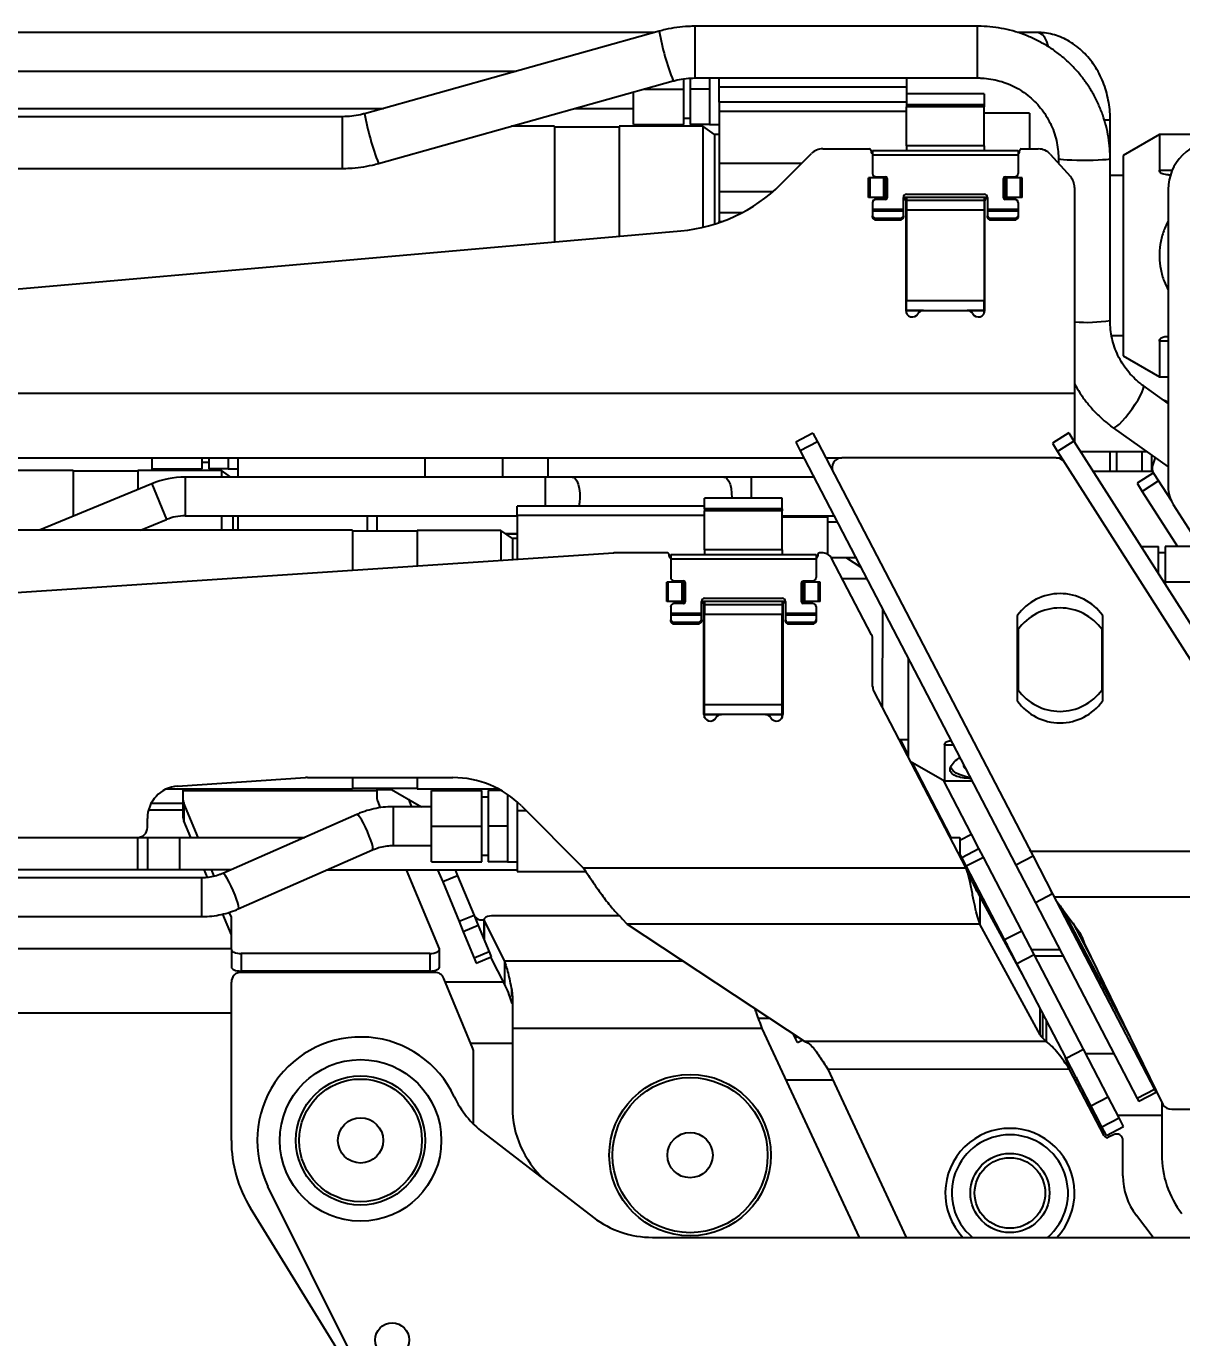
# Model space of a CAD drawing. Header units: millimetres. Extents: x 0 to 415, y 0 to 292.
# Drawn here: x 306.84 to 324.73, y 200.71 to 221 of the extents above; entities that cross this region are included whole.
import ezdxf

# ---------------------------------------------------------------- set-up
doc = ezdxf.new("R2010")
doc.units = ezdxf.units.MM
doc.styles.add('SLDTEXTSTYLE0', font='TXT', dxfattribs={"width": 0.75})
doc.dimstyles.new('SLDDIMSTYLE1', dxfattribs={"dimtxt": 3.5, "dimasz": 3.302, "dimexe": 0, "dimexo": 0.0625, "dimgap": 0.875, "dimtad": 1, "dimlfac": 20, "dimrnd": 1e-09, "dimzin": 12, "dimdsep": 46, "dimtxsty": 'SLDTEXTSTYLE0', "dimsah": 1, "dimcen": 0.09, "dimadec": 0, "dimazin": 3, "dimtfac": 1, "dimtmove": 0, "dimatfit": 0, "dimfxl": 1, "dimfrac": 2, "dimtolj": 1, "dimtzin": 12, "dimarcsym": 0})

# ---------------------------------------------------------------- blocks, each defined once
blk = doc.blocks.new('_D_6')
at = {"color": 7, "linetype": 'Continuous', "lineweight": 0}
for p, q in [((352.567, 194.609), (352.567, 200.959)), ((214.516, 194.609), (353.567, 194.609)), ((352.567, 189.983), (352.567, 194.609)), ((335.966, 189.983), (353.567, 189.983)), ((352.567, 189.983), (352.567, 174.569))]:
    blk.add_line(p, q, dxfattribs=at)
at = {"color": 7, "linetype": 'Continuous', "lineweight": 18}
for points in [[(352.567, 194.609), (353.075, 197.911), (352.059, 197.911)], [(352.567, 189.983), (352.059, 186.681), (353.075, 186.681)]]:
    blk.add_solid(points, dxfattribs=at)
at = {"color": 7, "linetype": 'Continuous', "lineweight": 18, "insert": (348.055, 174.569), "char_height": 3.5, "attachment_point": 1, "rotation": 90, "style": 'SLDTEXTSTYLE0'}
blk.add_mtext('92.52', dxfattribs=at)

msp = doc.modelspace()

# ---------------------------------------------------------------- linework, layer by layer
at = {"color": 7, "linetype": 'Continuous', "lineweight": 25}
for p, q in [((317.19596, 220.20011), (317.196, 221.00011)), ((321.56714, 220.99989), (317.196, 221.00011)), ((321.5671, 220.19989), (321.56714, 220.99989)), ((316.56812, 220.9038), (300.46714, 220.90463)), ((316.63907, 220.92367), (312.07944, 219.64722)), ((322.48449, 220.9035), (322.18473, 220.90352)), ((300.46711, 220.30463), (314.42523, 220.30391)), ((317.01709, 220.02878), (317.0171, 220.18586)), ((317.1171, 220.19573), (317.11709, 220.02878)), ((317.19596, 220.20011), (321.5671, 220.19989)), ((317.4171, 220.2001), (317.41709, 220.02876)), ((317.56709, 220.0649), (317.5671, 220.20009)), ((320.4671, 220.19994), (320.46709, 220.06475)), ((312.2951, 218.87684), (316.85473, 220.15328)), ((316.24206, 219.47882), (316.24209, 219.98178)), ((316.4101, 220.02881), (317.01709, 220.02878)), ((317.01706, 219.47878), (317.01709, 220.02878)), ((317.11709, 220.02878), (317.11706, 219.47878)), ((317.41709, 220.02876), (317.11709, 220.02878)), ((317.41709, 220.02876), (317.41708, 219.75376)), ((317.56708, 219.82733), (317.56709, 220.0649)), ((317.56709, 220.0649), (320.46709, 220.06475)), ((320.46709, 220.06475), (320.46709, 219.95218)), ((320.46708, 219.82718), (317.56708, 219.82733)), ((317.56708, 219.82733), (317.56708, 219.68171)), ((320.46709, 219.95218), (320.46708, 219.78551)), ((321.66708, 219.78545), (320.46708, 219.78551)), ((320.46708, 219.78551), (320.46708, 219.75218)), ((321.66709, 219.95212), (320.46709, 219.95218)), ((321.66709, 219.95212), (321.66708, 219.78545)), ((321.66708, 219.78545), (321.66708, 219.75212)), ((311.73821, 219.60039), (214.46345, 219.60539)), ((300.46708, 219.72963), (312.37163, 219.72902)), ((311.73817, 218.80039), (311.73821, 219.60039)), ((315.33866, 219.72887), (316.24208, 219.72882)), ((317.01707, 219.57878), (317.11707, 219.57878)), ((317.41708, 219.75376), (317.41706, 219.47876)), ((317.56708, 219.68171), (317.56703, 218.88008)), ((320.46708, 219.68156), (317.56708, 219.68171)), ((320.46705, 219.15218), (320.46708, 219.75218)), ((321.66708, 219.75212), (320.46708, 219.75218)), ((321.66705, 219.15212), (321.66708, 219.75212)), ((322.36707, 219.65646), (321.66707, 219.6565)), ((322.36707, 219.65646), (322.36705, 219.10208)), ((323.52885, 219.55445), (323.61808, 219.55453)), ((323.61886, 218.68952), (323.61808, 219.55453)), ((315.01706, 219.45246), (314.35141, 219.45249)), ((315.01706, 219.45246), (315.01697, 217.66422)), ((316.01706, 219.43991), (315.01706, 219.43996)), ((316.01706, 219.45241), (316.01698, 217.75166)), ((317.31354, 219.45234), (316.01706, 219.45241)), ((316.24206, 219.47882), (317.01706, 219.47878)), ((317.41706, 219.47876), (317.11706, 219.47878)), ((317.31354, 219.45234), (317.31346, 217.88891)), ((317.49206, 219.32733), (317.31354, 219.45234)), ((317.41706, 219.47876), (317.56706, 219.47875)), ((317.49206, 219.32733), (317.49199, 217.93684)), ((317.56706, 219.32733), (317.49206, 219.32733)), ((320.46705, 219.15218), (320.46704, 219.07718)), ((321.66705, 219.15212), (320.46705, 219.15218)), ((321.66705, 219.15212), (321.66704, 219.07712)), ((324.37997, 219.32698), (323.81704, 219.00201)), ((324.37997, 219.32698), (324.37995, 218.77551)), ((327.31706, 219.32683), (324.37997, 219.32698)), ((318.5226, 218.55786), (318.99382, 219.02903)), ((319.1706, 219.10224), (319.89205, 219.10221)), ((319.91704, 219.07721), (319.91704, 219.05221)), ((319.94204, 219.01291), (319.94203, 218.72053)), ((319.94204, 219.0772), (319.94204, 219.01291)), ((319.94204, 219.0772), (322.19204, 219.07709)), ((319.94204, 219.01291), (322.19204, 219.01279)), ((322.19204, 219.01279), (322.19203, 218.72041)), ((322.19204, 219.07709), (322.19204, 219.01279)), ((322.21704, 219.05209), (322.21704, 219.07709)), ((322.24205, 219.10209), (322.5057, 219.10207)), ((322.69152, 219.0193), (323.00285, 218.67335)), ((322.81704, 218.95279), (322.81703, 218.87984)), ((323.61691, 216.44704), (323.61704, 218.95275)), ((323.81704, 219.00201), (323.81696, 217.45201)), ((214.46341, 218.80539), (311.73817, 218.80039)), ((317.56703, 218.88008), (317.56701, 218.44281)), ((317.56703, 218.88008), (318.84479, 218.88001)), ((324.37995, 218.77551), (324.5798, 218.7755)), ((319.87951, 218.35221), (319.87952, 218.65221)), ((319.90452, 218.65221), (319.87952, 218.65221)), ((319.90451, 218.35221), (319.90452, 218.65221)), ((320.11702, 218.6522), (319.90452, 218.65221)), ((319.99202, 218.67055), (320.14202, 218.67054)), ((320.11701, 218.3522), (320.11702, 218.6522)), ((320.14202, 218.65219), (320.11702, 218.6522)), ((320.14201, 218.35219), (320.14202, 218.65219)), ((320.16612, 218.65219), (320.14202, 218.65219)), ((320.16702, 218.64555), (320.16701, 218.34567)), ((321.96701, 218.34558), (321.96702, 218.64546)), ((321.99202, 218.6521), (321.96792, 218.6521)), ((321.99201, 218.3521), (321.99202, 218.6521)), ((321.99202, 218.67045), (322.14202, 218.67044)), ((322.01702, 218.6521), (321.99202, 218.6521)), ((322.01701, 218.3521), (322.01702, 218.6521)), ((322.22952, 218.65209), (322.01702, 218.6521)), ((322.22951, 218.35209), (322.22952, 218.65209)), ((322.25452, 218.65209), (322.22952, 218.65209)), ((322.25451, 218.35209), (322.25452, 218.65209)), ((323.81702, 218.68951), (323.61702, 218.68952)), ((324.52121, 218.70197), (324.55623, 218.70197)), ((317.56701, 218.44281), (317.56699, 218.11733)), ((317.56701, 218.44281), (318.39946, 218.44276)), ((319.90451, 218.35221), (319.87951, 218.35221)), ((320.11701, 218.3522), (319.90451, 218.35221)), ((320.14201, 218.35219), (320.11701, 218.3522)), ((320.16701, 218.35219), (320.14201, 218.35219)), ((320.417, 218.17003), (320.41701, 218.35066)), ((321.71698, 218.35211), (320.41703, 218.35218)), ((320.46701, 218.35218), (320.467, 218.30218)), ((320.46701, 218.40064), (321.66701, 218.40057)), ((321.66701, 218.35212), (321.667, 218.30212)), ((321.71701, 218.35059), (321.717, 218.16996)), ((321.99201, 218.3521), (321.96701, 218.3521)), ((322.01701, 218.3521), (321.99201, 218.3521)), ((322.22951, 218.35209), (322.01701, 218.3521)), ((322.25451, 218.35209), (322.22951, 218.35209)), ((323.06701, 218.50611), (323.06685, 215.32237)), ((324.51701, 218.47514), (324.51678, 213.87088)), ((319.942, 218.14323), (319.94199, 218.06766)), ((319.942, 218.27072), (319.942, 218.27179)), ((319.942, 218.27072), (319.942, 218.17005)), ((319.942, 218.17005), (320.417, 218.17003)), ((319.942, 218.17005), (319.942, 218.14323)), ((319.942, 218.14323), (320.417, 218.14321)), ((319.99201, 218.32177), (319.99201, 218.32069)), ((320.14201, 218.32176), (319.99201, 218.32177)), ((320.14201, 218.32068), (319.99201, 218.32069)), ((320.14201, 218.32068), (320.14201, 218.32176)), ((320.41699, 218.06763), (320.417, 218.14321)), ((320.417, 218.14321), (320.417, 218.17003)), ((320.4545, 218.30218), (320.45442, 216.60218)), ((320.467, 218.15218), (320.46692, 216.75218)), ((321.667, 218.30212), (320.467, 218.30218)), ((320.467, 218.30218), (320.467, 218.15218)), ((321.667, 218.30212), (320.467, 218.30218)), ((321.667, 218.15212), (320.467, 218.15218)), ((321.667, 218.15212), (321.66692, 216.75212)), ((321.667, 218.30212), (321.667, 218.15212)), ((321.67942, 216.60212), (321.6795, 218.30212)), ((321.717, 218.14314), (321.71699, 218.06757)), ((321.717, 218.16996), (322.192, 218.16994)), ((321.717, 218.16996), (321.717, 218.14314)), ((321.717, 218.14314), (322.192, 218.14312)), ((321.99201, 218.32059), (321.99201, 218.32167)), ((322.14201, 218.32166), (321.99201, 218.32167)), ((322.14201, 218.32058), (321.99201, 218.32059)), ((322.14201, 218.32058), (322.14201, 218.32166)), ((322.192, 218.14312), (322.19199, 218.06754)), ((322.192, 218.27168), (322.192, 218.2706)), ((322.192, 218.2706), (322.192, 218.16994)), ((322.192, 218.16994), (322.192, 218.14312)), ((317.56699, 218.11733), (317.56699, 217.97733)), ((317.56699, 218.11733), (317.92664, 218.11731)), ((317.56699, 217.96128), (317.56699, 217.97733)), ((317.56699, 217.97733), (317.61227, 217.97732)), ((319.94199, 218.04191), (319.94199, 218.06766)), ((319.99199, 218.0313), (319.99199, 218.00555)), ((319.99199, 218.0313), (320.36699, 218.03128)), ((319.99199, 218.00555), (320.36699, 218.00554)), ((320.36699, 218.00554), (320.36699, 218.03128)), ((320.41699, 218.06763), (320.41699, 218.04189)), ((320.45449, 218.11718), (320.46699, 218.11718)), ((320.45449, 217.97718), (320.46699, 217.97718)), ((321.71699, 218.04182), (321.71699, 218.06757)), ((321.76699, 218.03121), (322.14199, 218.03119)), ((321.76699, 218.03121), (321.76699, 218.00546)), ((321.76699, 218.00546), (322.14199, 218.00544)), ((322.14199, 218.00544), (322.14199, 218.03119)), ((322.19199, 218.06754), (322.19199, 218.0418)), ((305.62335, 216.84287), (316.97269, 217.83522)), ((323.81696, 217.45201), (323.81688, 215.90201)), ((320.45443, 216.92718), (320.46693, 216.92718)), ((320.45443, 216.78718), (320.46693, 216.78718)), ((321.66692, 216.75212), (320.46692, 216.75218)), ((320.46692, 216.60218), (320.46692, 216.75218)), ((321.66692, 216.60212), (321.66692, 216.75212)), ((320.46691, 216.55377), (320.46692, 216.60218)), ((320.46692, 216.60218), (320.72762, 216.60216)), ((320.72762, 216.60216), (320.46692, 216.60218)), ((320.72762, 216.60216), (321.40621, 216.60213)), ((321.40621, 216.60213), (321.66692, 216.60212)), ((321.66692, 216.60212), (321.40621, 216.60213)), ((321.66691, 216.5537), (321.66692, 216.60212)), ((323.6402, 216.21452), (323.8169, 216.21451)), ((324.37981, 216.12845), (324.37978, 215.57698)), ((324.51689, 216.12844), (324.37981, 216.12845)), ((323.81688, 215.90201), (324.37978, 215.57698)), ((324.37978, 215.57698), (324.51686, 215.57697)), ((305.16685, 215.32329), (323.06685, 215.32237)), ((323.06685, 215.32237), (323.06681, 214.56678)), ((324.51684, 215.1637), (324.13024, 215.43952)), ((324.51684, 215.18227), (324.44311, 215.21631)), ((319.01769, 214.7051), (318.75158, 214.56659)), ((319.01769, 214.7051), (319.08695, 214.57204)), ((322.97587, 214.70955), (322.72285, 214.54837)), ((322.97587, 214.70955), (323.05646, 214.58303)), ((323.66561, 214.78828), (324.51679, 214.181)), ((318.75158, 214.56659), (318.82084, 214.43353)), ((319.08695, 214.57204), (318.82084, 214.43353)), ((319.08695, 214.57204), (322.42416, 208.16052)), ((322.72285, 214.54837), (322.80343, 214.42186)), ((323.05646, 214.58303), (322.80343, 214.42186)), ((323.05646, 214.58303), (327.19233, 208.09028)), ((305.05395, 214.3233), (318.87859, 214.32259)), ((308.79179, 214.15308), (308.7918, 214.3231)), ((309.56679, 214.15304), (309.5668, 214.32306)), ((309.6668, 214.32306), (309.66679, 214.15304)), ((309.9668, 214.32304), (309.96679, 214.15302)), ((310.1168, 214.32304), (310.11678, 214.02465)), ((313.01678, 214.0245), (313.0168, 214.32289)), ((314.21678, 214.02443), (314.2168, 214.32283)), ((314.9168, 214.32279), (314.91678, 214.0244)), ((318.82084, 214.43353), (322.15805, 208.02201)), ((319.2168, 214.32257), (319.46399, 214.32256)), ((322.78451, 214.32239), (319.46399, 214.32256)), ((322.78451, 214.32239), (322.8668, 214.32238)), ((322.80343, 214.42186), (326.9393, 207.92911)), ((323.161, 214.41892), (323.61253, 214.41889)), ((323.61253, 214.41889), (323.61251, 214.11889)), ((323.61253, 214.41889), (323.71768, 214.41889)), ((323.71768, 214.41889), (323.71767, 214.11889)), ((323.71768, 214.41889), (324.1063, 214.41887)), ((324.1063, 214.41887), (324.10628, 214.11887)), ((324.1063, 214.41887), (324.18339, 214.41886)), ((324.2563, 214.36685), (324.25628, 214.11886)), ((324.31434, 214.32544), (324.27584, 214.21967)), ((307.56679, 214.12672), (304.76567, 214.12686)), ((307.56679, 214.12672), (307.56675, 213.4166)), ((308.56679, 214.11417), (307.56679, 214.11422)), ((308.56679, 214.12667), (308.56677, 213.83163)), ((309.86327, 214.1266), (308.56679, 214.12667)), ((308.79179, 214.12666), (308.79179, 214.15308)), ((308.79179, 214.15308), (309.56679, 214.15304)), ((309.29179, 214.12663), (309.29179, 214.15306)), ((309.5668, 214.25304), (309.6668, 214.25304)), ((309.96679, 214.15302), (309.66679, 214.15304)), ((310.00886, 214.02465), (309.86327, 214.1266)), ((309.86327, 214.1266), (309.86327, 214.02466)), ((309.96679, 214.15302), (310.11679, 214.15302)), ((323.35211, 214.11891), (323.61251, 214.11889)), ((323.61251, 214.11889), (323.71767, 214.11889)), ((323.71767, 214.11889), (324.10628, 214.11887)), ((324.28758, 214.09201), (324.03455, 213.93083)), ((324.10628, 214.11887), (324.25628, 214.11886)), ((324.25628, 214.11886), (324.27519, 214.11886)), ((324.28758, 214.09201), (324.29028, 214.08777)), ((324.29028, 214.08777), (324.56523, 213.65613)), ((308.7835, 213.92157), (307.04784, 213.20124)), ((308.7835, 213.92157), (309.01349, 213.3674)), ((309.30105, 214.02469), (309.30102, 213.42469)), ((314.87267, 214.0244), (309.30105, 214.02469)), ((314.87267, 214.0244), (314.87265, 213.57584)), ((315.29261, 214.02438), (314.87267, 214.0244)), ((317.64096, 214.02426), (315.29261, 214.02438)), ((318.0609, 214.02424), (317.64096, 214.02426)), ((318.0609, 214.02424), (318.06088, 213.70067)), ((319.0339, 214.02419), (318.0609, 214.02424)), ((324.03455, 213.93083), (324.11514, 213.80432)), ((324.36817, 213.96549), (324.11514, 213.80432)), ((317.34176, 213.53404), (317.34177, 213.70071)), ((318.54177, 213.70065), (317.34177, 213.70071)), ((318.54176, 213.53398), (318.54177, 213.70065)), ((324.11514, 213.80432), (324.65913, 212.95034)), ((314.44175, 213.43024), (314.44176, 213.57586)), ((317.34176, 213.57571), (314.44176, 213.57586)), ((317.34173, 212.90071), (317.34176, 213.50071)), ((318.54176, 213.53398), (317.34176, 213.53404)), ((317.34176, 213.53404), (317.34176, 213.50071)), ((318.54176, 213.50065), (317.34176, 213.50071)), ((318.54173, 212.90065), (318.54176, 213.50065)), ((318.54176, 213.53398), (318.54176, 213.50065)), ((324.59507, 213.60223), (327.33291, 209.30418)), ((308.61293, 213.20116), (309.01349, 213.3674)), ((309.30102, 213.42469), (314.44175, 213.42442)), ((309.86324, 213.42466), (309.86322, 213.20109)), ((310.04175, 213.42465), (310.04174, 213.20109)), ((310.11675, 213.42465), (310.11674, 213.20108)), ((312.11675, 213.42454), (312.11674, 213.18848)), ((312.26675, 213.42453), (312.26674, 213.18847)), ((314.44175, 213.43024), (314.44172, 212.7507)), ((317.34175, 213.43009), (314.44175, 213.43024)), ((318.54175, 213.42421), (319.34621, 213.42417)), ((319.24175, 213.40499), (318.54175, 213.40503)), ((318.76675, 213.4242), (318.76675, 213.40502)), ((318.84175, 213.40501), (318.84175, 213.4242)), ((319.14175, 213.405), (319.14175, 213.42418)), ((319.24175, 213.40499), (319.24172, 212.83444)), ((319.24175, 213.42418), (319.24175, 213.40499)), ((319.39725, 213.32611), (319.24175, 213.32612)), ((311.89174, 213.20099), (210.60721, 213.20619)), ((311.89174, 213.20099), (311.89171, 212.58056)), ((312.89174, 213.18844), (311.89174, 213.18849)), ((312.89174, 213.20094), (312.89171, 212.64728)), ((314.18822, 213.20087), (312.89174, 213.20094)), ((314.18822, 213.20087), (314.1882, 212.73379)), ((314.36674, 213.07586), (314.18822, 213.20087)), ((314.26316, 213.1484), (314.44174, 213.14839)), ((314.44174, 213.14839), (314.27924, 213.1484)), ((314.36674, 213.07586), (314.36672, 212.7457)), ((314.44174, 213.07586), (314.36674, 213.07586)), ((317.34173, 212.90071), (317.34172, 212.82571)), ((318.54173, 212.90065), (317.34173, 212.90071)), ((318.54173, 212.90065), (318.54172, 212.82565)), ((324.09647, 212.95036), (324.36673, 212.95035)), ((324.36671, 212.52612), (324.36673, 212.95035)), ((324.46673, 212.95034), (324.4667, 212.40034)), ((325.01033, 212.95032), (324.46673, 212.95034)), ((315.93341, 212.85023), (300.35668, 211.81093)), ((316.76672, 212.85074), (315.95006, 212.85078)), ((316.79172, 212.80074), (316.79172, 212.82574)), ((316.81672, 212.76144), (316.8167, 212.46906)), ((316.81672, 212.82574), (319.06672, 212.82562)), ((316.81672, 212.82574), (316.81672, 212.76144)), ((316.81672, 212.76144), (319.06672, 212.76133)), ((319.06672, 212.76133), (319.0667, 212.46895)), ((319.06672, 212.82562), (319.06672, 212.76133)), ((319.09172, 212.82562), (319.09172, 212.80062)), ((319.17397, 212.85062), (319.11672, 212.85062)), ((319.68353, 212.7761), (319.30357, 212.77612)), ((319.92471, 211.58314), (319.30701, 212.76987)), ((319.53574, 212.77611), (319.75962, 212.62992)), ((324.46672, 212.85034), (324.36672, 212.85035)), ((319.85297, 212.45058), (319.47319, 212.4506)), ((316.75419, 212.10074), (316.7542, 212.40074)), ((316.7792, 212.40074), (316.7542, 212.40074)), ((316.77919, 212.10074), (316.7792, 212.40074)), ((316.9917, 212.40073), (316.7792, 212.40074)), ((316.8667, 212.41908), (317.0167, 212.41907)), ((316.99169, 212.10073), (316.9917, 212.40073)), ((317.0167, 212.40073), (316.9917, 212.40073)), ((317.01669, 212.10073), (317.0167, 212.40073)), ((317.0408, 212.40073), (317.0167, 212.40073)), ((317.0417, 212.39408), (317.04169, 212.09421)), ((318.84169, 212.09411), (318.8417, 212.39399)), ((318.8667, 212.40063), (318.8426, 212.40063)), ((318.86669, 212.10063), (318.8667, 212.40063)), ((318.8667, 212.41898), (319.0167, 212.41897)), ((318.8917, 212.40063), (318.8667, 212.40063)), ((318.89169, 212.10063), (318.8917, 212.40063)), ((319.1042, 212.40062), (318.8917, 212.40063)), ((319.10419, 212.10062), (319.1042, 212.40062)), ((319.1292, 212.40062), (319.1042, 212.40062)), ((319.12919, 212.10062), (319.1292, 212.40062)), ((325.2417, 212.40031), (324.4667, 212.40034)), ((324.4667, 212.40034), (324.4667, 212.36915)), ((316.77919, 212.10074), (316.75419, 212.10074)), ((316.99169, 212.10073), (316.77919, 212.10074)), ((316.86668, 212.0703), (316.86668, 212.06923)), ((317.01668, 212.0703), (316.86668, 212.0703)), ((317.01668, 212.06922), (316.86668, 212.06923)), ((317.01669, 212.10073), (316.99169, 212.10073)), ((317.01668, 212.06922), (317.01668, 212.0703)), ((317.04169, 212.10073), (317.01669, 212.10073)), ((317.29168, 211.91856), (317.29169, 212.09919)), ((318.59166, 212.10065), (317.29171, 212.10071)), ((317.3291, 210.35071), (317.32918, 212.05071)), ((317.34169, 212.10071), (317.34168, 212.05071)), ((318.54168, 212.05065), (317.34168, 212.05071)), ((317.34168, 212.05071), (317.34168, 211.90071)), ((318.54168, 212.05065), (317.34168, 212.05071)), ((317.34169, 212.14917), (318.54169, 212.14911)), ((318.54169, 212.10065), (318.54168, 212.05065)), ((318.54168, 212.05065), (318.54168, 211.90065)), ((318.55418, 212.05065), (318.5541, 210.35065)), ((318.59169, 212.09912), (318.59168, 211.91849)), ((318.86669, 212.10063), (318.84169, 212.10063)), ((318.86668, 212.06912), (318.86668, 212.0702)), ((319.01668, 212.07019), (318.86668, 212.0702)), ((319.01668, 212.06911), (318.86668, 212.06912)), ((318.89169, 212.10063), (318.86669, 212.10063)), ((319.10419, 212.10062), (318.89169, 212.10063)), ((319.01668, 212.06911), (319.01668, 212.07019)), ((319.12919, 212.10062), (319.10419, 212.10062)), ((316.81668, 211.89176), (316.81667, 211.81619)), ((316.81668, 212.01925), (316.81668, 212.02033)), ((316.81668, 212.01925), (316.81668, 211.91859)), ((316.81668, 211.91859), (317.29168, 211.91856)), ((316.81668, 211.91859), (316.81668, 211.89176)), ((316.81668, 211.89176), (317.29168, 211.89174)), ((317.29167, 211.81617), (317.29168, 211.89174)), ((317.29168, 211.89174), (317.29168, 211.91856)), ((317.32917, 211.86571), (317.34167, 211.86571)), ((317.3416, 210.50071), (317.34168, 211.90071)), ((318.54168, 211.90065), (317.34168, 211.90071)), ((318.5416, 210.50065), (318.54168, 211.90065)), ((318.59168, 211.89167), (318.59167, 211.8161)), ((318.59168, 211.91849), (319.06668, 211.91847)), ((318.59168, 211.91849), (318.59168, 211.89167)), ((318.59168, 211.89167), (319.06668, 211.89165)), ((319.06668, 211.89165), (319.06667, 211.81607)), ((319.06668, 212.02021), (319.06668, 212.01913)), ((319.06668, 212.01913), (319.06668, 211.91847)), ((319.06668, 211.91847), (319.06668, 211.89165)), ((320.09168, 211.99196), (320.0916, 210.46242)), ((322.17917, 211.87225), (322.17911, 210.57259)), ((323.50411, 210.57252), (323.50417, 211.87218)), ((316.81667, 211.79045), (316.81667, 211.81619)), ((316.86667, 211.77983), (316.86667, 211.75409)), ((316.86667, 211.77983), (317.24167, 211.77981)), ((316.86667, 211.75409), (317.24167, 211.75407)), ((317.24167, 211.75407), (317.24167, 211.77981)), ((317.29167, 211.81617), (317.29167, 211.79042)), ((317.32917, 211.72571), (317.34167, 211.72571)), ((318.59167, 211.79036), (318.59167, 211.8161)), ((318.64167, 211.77974), (318.64167, 211.754)), ((318.64167, 211.77974), (319.01667, 211.77972)), ((318.64167, 211.754), (319.01667, 211.75398)), ((319.01667, 211.75398), (319.01667, 211.77972)), ((319.06667, 211.81607), (319.06667, 211.79033)), ((322.19166, 211.66683), (322.19162, 210.73409)), ((323.49162, 210.73403), (323.49166, 211.66676)), ((319.94162, 210.78728), (319.94166, 211.51387)), ((320.49164, 211.22355), (320.49156, 209.69401)), ((317.32911, 210.67571), (317.34161, 210.67571)), ((321.38658, 207.97448), (319.95856, 210.71802)), ((317.32911, 210.53571), (317.34161, 210.53571)), ((318.5416, 210.50065), (317.3416, 210.50071)), ((317.3416, 210.35071), (317.3416, 210.50071)), ((318.5416, 210.35065), (318.5416, 210.50065)), ((317.34159, 210.3023), (317.3416, 210.35071)), ((317.3416, 210.35071), (317.6023, 210.3507)), ((317.6023, 210.3507), (317.3416, 210.35071)), ((318.28089, 210.35066), (317.6023, 210.3507)), ((318.28089, 210.35066), (318.5416, 210.35065)), ((318.5416, 210.35065), (318.28089, 210.35066)), ((318.54159, 210.30224), (318.5416, 210.35065)), ((320.35152, 209.96306), (320.49158, 209.96305)), ((320.49156, 209.72196), (320.36607, 209.96306)), ((320.49156, 209.73366), (320.37217, 209.96306)), ((321.05449, 209.87699), (321.05446, 209.32552)), ((321.19253, 209.87698), (321.05449, 209.87699)), ((320.5239, 209.63187), (321.05446, 209.32552)), ((321.15335, 208.45052), (320.54471, 209.61986)), ((321.15945, 208.45051), (320.55342, 209.61483)), ((309.18323, 209.24284), (311.1627, 209.37492)), ((311.19601, 209.37603), (313.44523, 209.37591)), ((311.89155, 209.37599), (311.89154, 209.20099)), ((311.89154, 209.21349), (312.89154, 209.21344)), ((312.2666, 209.21347), (312.2666, 209.17029)), ((312.45663, 209.21346), (312.95705, 208.92451)), ((312.89155, 209.37594), (312.89154, 209.20094)), ((321.47129, 208.50116), (321.03695, 209.33563)), ((321.05446, 209.32552), (321.47958, 209.3255)), ((309.01407, 209.20114), (311.89154, 209.20099)), ((309.26659, 209.05153), (309.26658, 208.77964)), ((309.2666, 209.17044), (309.26659, 209.05153)), ((309.2666, 209.20113), (309.2666, 209.17044)), ((312.2666, 209.17029), (309.2666, 209.17044)), ((312.2666, 209.17029), (312.26659, 209.08779)), ((312.50772, 209.18396), (312.2666, 209.18372)), ((312.3257, 208.90912), (312.28178, 209.0144)), ((312.75804, 209.03942), (312.77428, 209.00021)), ((312.80437, 209.01267), (312.77428, 209.00021)), ((312.77428, 209.00021), (312.80563, 208.92452)), ((312.89154, 209.20094), (314.14833, 209.20087)), ((313.11651, 208.6245), (313.11654, 209.1745)), ((313.11654, 209.1745), (313.89154, 209.17446)), ((313.89151, 208.62446), (313.89154, 209.17446)), ((313.99153, 209.07446), (313.89153, 209.07446)), ((313.99154, 209.17446), (313.99151, 208.62446)), ((314.19602, 209.17445), (313.99154, 209.17446)), ((314.29153, 209.11431), (314.29152, 208.89944)), ((308.73506, 208.87887), (309.26658, 208.87884)), ((308.77678, 208.98193), (309.26659, 208.98191)), ((309.28178, 208.97815), (309.28177, 208.70625)), ((309.50164, 208.45111), (309.28178, 208.97815)), ((311.95911, 208.80606), (309.88224, 207.89236)), ((312.52514, 208.62453), (312.52515, 208.92453)), ((313.11652, 208.9245), (312.52515, 208.92453)), ((314.29152, 208.89944), (314.29151, 208.62444)), ((314.44152, 208.86735), (314.44147, 207.92443)), ((314.44153, 208.99717), (314.44152, 208.86735)), ((314.44152, 208.86735), (314.57503, 208.86735)), ((314.50586, 208.93652), (315.4675, 207.97479)), ((308.71651, 208.60115), (308.71651, 208.74398)), ((309.3882, 208.45112), (309.28177, 208.70625)), ((312.52512, 208.32453), (312.52514, 208.62453)), ((313.11648, 208.0745), (313.11651, 208.6245)), ((313.11651, 208.6245), (313.89151, 208.62446)), ((313.89148, 208.07446), (313.89151, 208.62446)), ((313.99151, 208.62446), (313.99148, 208.07446)), ((314.29151, 208.62444), (313.99151, 208.62446)), ((314.29151, 208.62444), (314.29149, 208.34944)), ((300.3665, 208.45158), (308.5665, 208.45116)), ((308.5665, 208.45116), (308.56647, 207.95116)), ((308.5665, 208.45116), (308.7165, 208.45115)), ((308.7165, 208.45115), (308.71647, 207.95115)), ((308.7165, 208.45115), (309.2165, 208.45113)), ((309.2165, 208.45113), (309.21647, 207.95113)), ((309.2165, 208.45113), (311.15211, 208.45103)), ((321.1388, 208.45052), (321.1415, 208.45052)), ((321.1415, 208.45052), (321.2915, 208.45051)), ((321.1415, 208.45052), (321.1415, 208.44534)), ((321.2915, 208.45051), (321.29148, 208.15718)), ((321.2915, 208.40758), (321.47129, 208.50116)), ((321.58672, 208.2794), (321.47129, 208.50116)), ((310.12385, 207.34316), (312.20072, 208.25686)), ((312.52512, 208.32453), (313.11649, 208.3245)), ((314.29149, 208.34944), (314.29148, 208.07444)), ((321.32061, 208.14089), (321.29149, 208.19684)), ((321.32061, 208.14089), (321.58672, 208.2794)), ((321.65597, 208.14635), (321.58672, 208.2794)), ((326.74514, 208.23392), (322.38692, 208.23414)), ((313.11648, 208.0745), (313.89148, 208.07446)), ((313.89148, 208.17446), (313.99148, 208.17446)), ((314.29148, 208.07444), (313.99148, 208.07446)), ((314.29148, 208.07444), (314.44148, 208.07443)), ((322.15822, 206.51994), (321.29148, 208.18513)), ((321.38986, 208.00784), (321.32061, 208.14089)), ((321.38986, 208.00784), (321.65597, 208.14635)), ((321.98305, 206.86819), (321.38986, 208.00784)), ((322.24916, 207.0067), (321.65597, 208.14635)), ((322.42416, 208.16052), (322.15805, 208.02201)), ((322.15805, 208.02201), (322.46095, 207.44006)), ((322.42416, 208.16052), (322.72706, 207.57857)), ((309.55784, 207.82468), (300.09147, 207.82517)), ((300.36647, 207.95158), (308.56647, 207.95116)), ((308.56647, 207.95116), (308.71647, 207.95115)), ((308.71647, 207.95115), (309.21647, 207.95113)), ((309.21647, 207.95113), (310.01572, 207.95109)), ((309.55782, 207.52468), (309.55784, 207.82468)), ((309.64706, 207.8306), (309.59679, 207.95111)), ((309.75267, 207.84936), (309.71023, 207.9511)), ((311.50552, 207.95101), (314.44147, 207.95086)), ((313.23543, 206.72838), (312.72542, 207.95095)), ((313.20885, 207.95092), (313.28744, 207.76115)), ((313.51842, 207.85681), (313.28744, 207.76115)), ((313.47945, 207.95091), (313.51842, 207.85681)), ((313.51842, 207.85681), (313.77213, 207.24419)), ((314.44147, 207.92443), (315.50137, 207.92438)), ((321.38658, 207.97448), (315.4675, 207.97479)), ((321.41332, 207.89747), (321.38658, 207.97448)), ((321.41332, 207.93597), (321.38658, 207.97448)), ((321.41332, 207.93597), (321.41332, 207.89747)), ((321.45221, 207.86235), (321.41332, 207.93597)), ((321.45221, 207.75022), (321.41332, 207.89747)), ((321.45221, 207.86235), (321.45221, 207.75022)), ((313.28744, 207.76115), (313.54116, 207.14854)), ((322.67505, 207.67782), (322.72639, 207.56362)), ((309.55781, 207.22468), (309.55782, 207.52468)), ((321.60136, 207.54146), (321.60134, 207.10845)), ((322.29308, 206.27256), (321.60136, 207.54146)), ((322.72706, 207.57857), (322.46095, 207.44006)), ((322.46095, 207.44006), (324.03824, 204.40974)), ((322.72706, 207.57857), (324.30435, 204.54826)), ((326.9996, 207.5268), (322.7539, 207.52701)), ((322.78056, 207.4758), (323.13849, 206.98955)), ((322.84216, 207.39211), (323.12958, 206.86591)), ((300.09144, 207.22517), (309.55781, 207.22468)), ((310.01648, 206.94504), (309.88327, 207.26436)), ((310.0165, 207.21693), (309.98492, 207.29261)), ((310.01647, 206.71754), (310.0165, 207.21693)), ((313.77213, 207.24419), (313.54116, 207.14854)), ((313.77213, 207.24419), (313.83744, 207.08651)), ((313.89382, 207.17341), (313.92383, 207.17341)), ((313.92383, 207.17512), (313.92382, 206.87795)), ((316.02279, 207.23841), (314.07383, 207.23851)), ((316.06643, 207.19224), (316.14156, 207.10873)), ((322.87516, 207.34728), (323.9123, 205.38497)), ((313.54116, 207.14854), (313.60646, 206.99086)), ((313.83744, 207.08651), (313.60646, 206.99086)), ((313.60646, 206.99086), (313.77545, 206.58281)), ((313.83744, 207.08651), (314.00643, 206.67847)), ((313.92711, 207.16194), (313.92709, 206.87004)), ((313.92711, 207.16194), (314.24148, 206.53681)), ((321.60134, 207.10845), (316.14156, 207.10873)), ((316.14156, 207.10873), (318.89453, 205.29506)), ((322.53469, 205.39627), (321.60134, 207.10845)), ((321.98305, 206.86819), (322.24916, 207.0067)), ((322.44029, 206.6395), (322.24916, 207.0067)), ((323.0379, 207.1262), (323.37571, 206.48706)), ((322.17418, 206.50099), (321.98305, 206.86819)), ((323.18013, 206.91182), (323.20434, 206.84316)), ((323.21673, 206.81359), (324.43145, 204.31871)), ((271.39368, 206.734), (310.01647, 206.73202)), ((310.01647, 206.71754), (310.01646, 206.44565)), ((310.16647, 206.65414), (310.16645, 206.38225)), ((313.0877, 206.65399), (310.16647, 206.65414)), ((313.0877, 206.65399), (313.08769, 206.3821)), ((313.23769, 206.44548), (313.23771, 206.71737)), ((314.00643, 206.67847), (313.77545, 206.58281)), ((313.77545, 206.58281), (313.80702, 206.50661)), ((313.80702, 206.50661), (314.03799, 206.60226)), ((314.00643, 206.67847), (314.03799, 206.60226)), ((314.02826, 206.59823), (314.24146, 206.17428)), ((322.17418, 206.50099), (322.44029, 206.6395)), ((322.39923, 206.71837), (322.8366, 206.71835)), ((323.20384, 205.17256), (322.44029, 206.6395)), ((322.45044, 206.61999), (322.88781, 206.61997)), ((323.17482, 206.71833), (323.20758, 206.71833)), ((323.22602, 206.61995), (323.25958, 206.61995)), ((313.08769, 206.3821), (310.16645, 206.38225)), ((313.16623, 206.36209), (310.16645, 206.36224)), ((312.97371, 206.3621), (312.96545, 206.3821)), ((314.24148, 206.53681), (314.24146, 206.17428)), ((317.00989, 206.53667), (314.24148, 206.53681)), ((322.93772, 205.03405), (322.17418, 206.50099)), ((310.01632, 203.76225), (310.01645, 206.21225)), ((313.75497, 205.18252), (313.3048, 206.26948)), ((313.32608, 206.2181), (314.21945, 206.21806)), ((314.35545, 206.08914), (314.36637, 205.9727)), ((314.35545, 205.98637), (314.35545, 206.08914)), ((314.36637, 205.9727), (314.36635, 205.49455)), ((322.53469, 205.39627), (322.53472, 205.80832)), ((271.39363, 205.73706), (310.01642, 205.73508)), ((318.17407, 205.65186), (318.35296, 205.65185)), ((322.57358, 205.34658), (322.5736, 205.7336)), ((322.62744, 205.63018), (322.62742, 205.29487)), ((314.36635, 205.49455), (314.36628, 204.27272)), ((318.23244, 205.49435), (314.36635, 205.49455)), ((319.7396, 202.26179), (318.23244, 205.49435)), ((318.74419, 205.34916), (318.71394, 205.41404)), ((318.74419, 205.34916), (318.78414, 205.36778)), ((318.77816, 205.27629), (318.74419, 205.34916)), ((313.72021, 205.26646), (314.36633, 205.26642)), ((318.77816, 205.27629), (318.86298, 205.31584)), ((322.62742, 205.29487), (318.89453, 205.29506)), ((318.89453, 205.29506), (318.93735, 205.27237)), ((318.93735, 205.27237), (318.99223, 205.22967)), ((322.62742, 205.29487), (322.57358, 205.34658)), ((322.93772, 205.03405), (323.20384, 205.17256)), ((323.58609, 204.43816), (323.20384, 205.17256)), ((313.76633, 204.01073), (313.76639, 205.12511)), ((322.99073, 204.86184), (322.91495, 205.07779)), ((323.31998, 204.29965), (322.93772, 205.03405)), ((323.23883, 205.10532), (323.6762, 205.1053)), ((324.01441, 205.10528), (324.04848, 205.10528)), ((322.99073, 204.86184), (319.24894, 204.86203)), ((319.24894, 204.86203), (320.46131, 202.26175)), ((323.52707, 203.83141), (322.99073, 204.86184)), ((318.6027, 204.70021), (319.32441, 204.70018)), ((323.07498, 204.69998), (323.10911, 204.69998)), ((323.09167, 204.73828), (323.10911, 204.69998)), ((323.10911, 204.69998), (323.45978, 204.02627)), ((324.30435, 204.54826), (324.03824, 204.40974)), ((324.30435, 204.54826), (324.32817, 204.50249)), ((323.31998, 204.29965), (323.58609, 204.43816)), ((323.75672, 204.11034), (323.58609, 204.43816)), ((324.03824, 204.40974), (324.06206, 204.36398)), ((324.32817, 204.50249), (324.06206, 204.36398)), ((324.41589, 204.35067), (324.41629, 204.33075)), ((323.49061, 203.97183), (323.31998, 204.29965)), ((323.39345, 204.15369), (323.39595, 204.15369)), ((323.73416, 204.15367), (324.41628, 204.15364)), ((324.41629, 204.33075), (324.41625, 203.5434)), ((324.57328, 204.24717), (328.26628, 204.24698)), ((323.49061, 203.97183), (323.75672, 204.11034)), ((323.55986, 203.83878), (323.49061, 203.97183)), ((323.55986, 203.83878), (323.82598, 203.97729)), ((323.82598, 203.97729), (323.75672, 204.11034)), ((313.91249, 203.8827), (315.62049, 202.57197)), ((323.67009, 203.84948), (323.59451, 203.81015)), ((323.81623, 203.21184), (323.81626, 203.76078)), ((314.85284, 203.16678), (314.89115, 203.13167)), ((311.91092, 200.38026), (310.58363, 203.04987)), ((311.81211, 200.27482), (310.31241, 202.71491)), ((324.28487, 202.26156), (324.02284, 202.60307)), ((316.53361, 202.26196), (325.31756, 202.26151))]:
    msp.add_line(p, q, dxfattribs=at)
at = {"color": 7, "linetype": 'Continuous', "lineweight": 25, "flags": 128}
for points in [[(322.66027, 220.6842), (322.65764, 220.69836), (322.63785, 220.76616), (322.60842, 220.82374), (322.5712, 220.86748), (322.52854, 220.89463), (322.48449, 220.9035)], [(322.81704, 218.95277), (322.82462, 218.94814), (322.85046, 218.9432), (322.89344, 218.9387), (322.95155, 218.93486), (323.02208, 218.93186), (323.10172, 218.92983), (323.18675, 218.92888), (323.2732, 218.92904), (323.35702, 218.93032), (323.4343, 218.93264), (323.50142, 218.9359), (323.55524, 218.93996), (323.59325, 218.94461), (323.61366, 218.94964), (323.61704, 218.95276)], [(323.66558, 214.7883), (323.67053, 214.78623), (323.69146, 214.79089), (323.72205, 214.81065), (323.76086, 214.84458), (323.80608, 214.89112), (323.8556, 214.94807), (323.90709, 215.01277), (323.95816, 215.0822), (324.00641, 215.15312), (324.04958, 215.2222), (324.08567, 215.28622), (324.11297, 215.34218), (324.13022, 215.38746), (324.13661, 215.41996), (324.13184, 215.43814), (324.13032, 215.43947)], [(315.29261, 214.02438), (315.30872, 214.02166), (315.33778, 214.0023), (315.36401, 213.96548), (315.38574, 213.91351), (315.40162, 213.84966), (315.41066, 213.77793), (315.41227, 213.70284), (315.40636, 213.6291), (315.39683, 213.57581)], [(317.64096, 214.02426), (317.65707, 214.02154), (317.68613, 214.00218), (317.71235, 213.96536), (317.73409, 213.91339), (317.74997, 213.84954), (317.759, 213.77781), (317.76061, 213.70272), (317.76055, 213.70069)], [(314.27924, 213.1484), (314.26949, 213.14743), (314.26579, 213.14655)], [(321.45479, 209.37313), (321.37123, 209.39139), (321.29651, 209.41622), (321.23426, 209.44659), (321.18674, 209.48138), (321.15565, 209.51934), (321.14709, 209.5378)], [(312.12339, 208.54054), (312.09229, 208.60865), (312.06042, 208.67191), (312.02978, 208.72634), (312.00228, 208.76852), (311.97967, 208.79581), (311.96335, 208.80649), (311.95911, 208.80606)], [(312.20072, 208.25686), (312.20194, 208.25756), (312.20703, 208.27272), (312.20413, 208.30413), (312.19343, 208.34983), (312.17559, 208.40693), (312.15175, 208.47187), (312.12339, 208.54054)], [(310.04652, 207.62685), (310.01542, 207.69495), (309.98355, 207.75821), (309.95291, 207.81264), (309.92541, 207.85483), (309.9028, 207.88212), (309.88648, 207.8928), (309.88224, 207.89236)], [(310.12387, 207.34317), (310.12507, 207.34387), (310.13016, 207.35902), (310.12726, 207.39043), (310.11656, 207.43613), (310.09872, 207.49324), (310.07488, 207.55817), (310.04652, 207.62685)], [(314.07383, 207.23851), (314.04073, 207.23694), (314.00926, 207.23233), (313.98097, 207.2249), (313.95726, 207.21501), (313.9393, 207.20316), (313.92798, 207.18992), (313.92384, 207.17595), (313.92711, 207.16194)], [(322.01366, 206.80937), (322.02176, 206.78424), (322.02254, 206.78062)], [(310.01647, 206.71754), (310.01935, 206.70517), (310.02789, 206.69328), (310.04175, 206.68232), (310.0604, 206.67271), (310.08313, 206.66483), (310.10907, 206.65897), (310.1372, 206.65536), (310.16647, 206.65414)], [(313.0877, 206.65399), (313.12017, 206.65549), (313.1511, 206.65992), (313.17902, 206.66708), (313.20261, 206.67663), (313.22076, 206.6881), (313.2326, 206.70097), (313.23757, 206.71461), (313.23543, 206.72838)], [(310.01646, 206.44565), (310.01934, 206.43328), (310.02787, 206.42139), (310.04173, 206.41043), (310.06039, 206.40082), (310.08312, 206.39293), (310.10905, 206.38707), (310.13719, 206.38347), (310.16645, 206.38225)], [(313.08769, 206.3821), (313.12016, 206.3836), (313.15108, 206.38803), (313.17901, 206.39519), (313.2026, 206.40473), (313.22074, 206.41621), (313.23258, 206.42907), (313.23755, 206.44272), (313.23769, 206.44548)]]:
    msp.add_lwpolyline(points, dxfattribs=at)
at = {"color": 7, "linetype": 'Continuous', "lineweight": 25}
for centre, radius in [((312.01632, 203.76219), 1.25), ((312.01632, 203.76219), 1), ((317.11625, 203.53407), 1.25), ((312.01632, 203.76219), 0.95), ((317.11625, 203.53407), 1.2), ((312.01632, 203.76219), 0.35), ((317.11625, 203.53407), 0.35), ((322.06622, 202.94907), 0.6125), ((322.06622, 202.94907), 0.54588), ((312.50502, 200.67564), 0.2625)]:
    msp.add_circle(centre, radius, dxfattribs=at)
for centre, radius, start, end in [((320.55304, 221.60397), 3.97265, 189.860269, 201.417901), ((315.99491, 220.32796), 3.97421, 189.862759, 201.415849), ((325.26701, 218.4751), 0.75, 89.997058, 179.997058), ((319.17059, 218.85224), 0.25, 89.997058, 134.997058), ((319.89204, 219.07721), 0.025, 359.997058, 89.997058), ((319.94204, 219.0522), 0.025, 179.997058, 269.997058), ((322.19204, 219.05209), 0.025, 269.997058, 359.997058), ((322.24204, 219.07709), 0.025, 89.997058, 179.997058), ((322.50569, 218.85207), 0.25, 41.98427, 89.997058), ((316.75493, 220.32572), 2.5, 274.997058, 314.997058), ((319.99202, 218.72054), 0.04999, 180.008892, 270.008888), ((320.01702, 218.6272), 0.05, 119.89558, 149.997058), ((320.14203, 218.64555), 0.02499, 0.008892, 90.008888), ((321.99202, 218.64545), 0.02499, 89.985228, 179.985223), ((322.11702, 218.62709), 0.05, 29.997058, 60.098535), ((322.14204, 218.72043), 0.04999, 269.985228, 359.985223), ((322.81701, 218.50612), 0.25, 359.997058, 41.98427), ((320.14201, 218.34676), 0.02499, 269.985228, 359.985223), ((320.14201, 218.34568), 0.02499, 269.985228, 359.985223), ((320.467, 218.35065), 0.04999, 89.985228, 179.985223), ((320.4045, 218.30218), 0.05, 359.997058, 75.519545), ((321.66702, 218.35058), 0.04999, 0.008892, 90.008888), ((321.7295, 218.30211), 0.05, 104.47457, 179.997058), ((321.992, 218.34666), 0.02499, 180.008892, 270.008888), ((321.992, 218.34558), 0.02499, 180.008892, 270.008888), ((319.99199, 218.27178), 0.04999, 89.985228, 179.985223), ((319.99199, 218.2707), 0.04999, 89.985228, 179.985223), ((322.14201, 218.27167), 0.04999, 0.008892, 90.008888), ((322.14201, 218.27059), 0.04999, 0.008892, 90.008888), ((319.9861, 218.07576), 0.04485, 190.404713, 277.545079), ((319.9861, 218.05001), 0.04485, 190.404713, 277.545079), ((320.37288, 218.07574), 0.04485, 262.449037, 349.589403), ((320.37288, 218.04999), 0.04485, 262.449037, 349.589403), ((321.7611, 218.07567), 0.04485, 190.404713, 277.545079), ((321.7611, 218.04992), 0.04485, 190.404713, 277.545079), ((322.14788, 218.07565), 0.04485, 262.449037, 349.589403), ((322.14788, 218.0499), 0.04485, 262.449037, 349.589403), ((320.55442, 216.60217), 0.1, 179.997058, 329.997058), ((320.72762, 216.50216), 0.1, 89.997058, 149.997058), ((321.40621, 216.50213), 0.1, 29.997058, 89.997058), ((321.57942, 216.60212), 0.1, 209.997058, 359.997058), ((323.24153, 218.9251), 2.50633, 266.004906, 278.613832), ((319.46398, 214.17256), 0.15, 89.997058, 207.497058), ((322.7845, 214.17239), 0.15, 32.497058, 89.997058), ((324.41679, 214.16836), 0.15, 159.997058, 212.497058), ((309.30098, 212.67469), 1.35, 89.997058, 112.539402), ((325.01678, 213.87085), 0.5, 179.997058, 212.497058), ((309.30098, 212.67469), 0.75, 89.997058, 112.539402), ((315.95005, 212.60078), 0.25, 89.997058, 93.817178), ((316.76672, 212.82574), 0.025, 359.997058, 89.997058), ((316.81672, 212.80074), 0.025, 179.997058, 269.997058), ((319.06672, 212.80062), 0.025, 269.997058, 359.997058), ((319.11672, 212.82562), 0.025, 89.997058, 179.997058), ((319.17396, 212.70062), 0.15, 27.497058, 89.997058), ((316.86669, 212.46907), 0.04999, 180.008892, 270.008888), ((319.01672, 212.46896), 0.04999, 269.985228, 359.985223), ((316.8667, 212.40074), 0.025, 125.091823, 179.997058), ((317.01671, 212.39408), 0.02499, 0.008892, 90.008888), ((318.8667, 212.39398), 0.02499, 89.985228, 179.985223), ((319.0167, 212.40062), 0.025, 359.997058, 54.902298), ((316.86667, 212.02031), 0.04999, 89.985228, 179.985223), ((316.86667, 212.01924), 0.04999, 89.985228, 179.985223), ((317.01669, 212.09529), 0.02499, 269.985228, 359.985223), ((317.01669, 212.09421), 0.02499, 269.985228, 359.985223), ((317.34168, 212.09918), 0.04999, 89.985228, 179.985223), ((317.27918, 212.05071), 0.05, 359.997058, 75.519545), ((318.5417, 212.09912), 0.04999, 0.008892, 90.008888), ((318.60418, 212.05065), 0.05, 104.47457, 179.997058), ((318.86668, 212.09519), 0.02499, 180.008892, 270.008888), ((318.86668, 212.09412), 0.02499, 180.008892, 270.008888), ((319.01669, 212.0202), 0.04999, 0.008892, 90.008888), ((319.01669, 212.01913), 0.04999, 0.008892, 90.008888), ((322.84165, 211.40988), 0.8125, 35.947625, 144.04649), ((322.20417, 211.87225), 0.025, 144.04649, 179.997058), ((322.84164, 211.20043), 0.8, 35.656145, 144.33797), ((323.47917, 211.87218), 0.025, 359.997058, 35.947625), ((316.86078, 211.82429), 0.04485, 190.404713, 277.545079), ((316.86078, 211.79855), 0.04485, 190.404713, 277.545079), ((317.24756, 211.82427), 0.04485, 262.449037, 349.589403), ((317.24756, 211.79853), 0.04485, 262.449037, 349.589403), ((318.63578, 211.8242), 0.04485, 190.404713, 277.545079), ((318.63578, 211.79845), 0.04485, 190.404713, 277.545079), ((319.02256, 211.82418), 0.04485, 262.449037, 349.589403), ((319.02256, 211.79843), 0.04485, 262.449037, 349.589403), ((319.79166, 211.51388), 0.15, 359.997058, 27.497058), ((322.84164, 211.20043), 0.65625, 172.083199, 187.910916), ((322.84164, 211.20043), 0.65625, 352.083199, 7.910916), ((320.09162, 210.78727), 0.15, 179.997058, 207.497058), ((322.84164, 211.20043), 0.8, 215.656145, 324.33797), ((322.20411, 210.57258), 0.025, 179.997058, 215.947625), ((322.84163, 211.03488), 0.8125, 215.947625, 324.04649), ((323.47911, 210.57252), 0.025, 324.04649, 359.997058), ((317.4291, 210.35071), 0.1, 179.997058, 329.997058), ((317.6023, 210.2507), 0.1, 89.997058, 149.997058), ((318.28089, 210.25066), 0.1, 29.997058, 89.997058), ((318.4541, 210.35065), 0.1, 209.997058, 359.997058), ((321.42053, 209.57187), 0.07338, 174.25967, 240.734446), ((309.21651, 208.74395), 0.5, 93.817178, 179.997058), ((311.19598, 208.87603), 0.5, 89.997058, 93.817178), ((313.44515, 207.87591), 1.5, 44.997058, 89.997058), ((309.45635, 209.05254), 0.18976, 180.304237, 203.081722), ((312.45635, 209.0888), 0.18976, 180.304237, 203.081722), ((308.56651, 208.60116), 0.15, 269.997058, 359.997058), ((309.45634, 208.78065), 0.18976, 180.304237, 203.081722), ((322.81527, 208.49206), 0.5, 207.497058, 211.053627), ((313.89382, 207.32341), 0.15, 220.39247, 269.997058), ((322.89851, 206.81096), 0.29914, 19.704389, 36.654323), ((323.46925, 206.93674), 0.28096, 199.455156, 205.99747), ((310.16645, 206.21224), 0.15, 89.997058, 179.997058), ((313.16622, 206.21209), 0.15, 22.497058, 89.997058), ((312.01632, 203.76219), 1.6, 25.007723, 206.435943), ((322.71539, 205.49764), 0.20719, 209.290391, 226.807779), ((313.61639, 205.12512), 0.15, 359.997058, 22.497058), ((314.8257, 205.07268), 1.5, 205.007723, 232.497058), ((315.86628, 204.27264), 1.5, 179.997058, 227.497058), ((324.56242, 204.402), 0.15521, 212.452905, 274.010798), ((322.06622, 202.94907), 1, 316.572632, 223.421483), ((323.01626, 203.79542), 0.5, 7.456063, 27.497058), ((312.01632, 203.76215), 2, 179.997058, 211.575236), ((322.06622, 202.94907), 0.9, 310.198955, 229.795161), ((323.57142, 203.8545), 0.05, 207.497058, 297.497058), ((323.71626, 203.76078), 0.1, 359.997058, 117.497058), ((325.91625, 203.54332), 1.5, 179.997058, 217.497058), ((324.81623, 203.21179), 1, 179.997058, 217.497058), ((316.53369, 203.76196), 1.5, 232.497058, 269.997058)]:
    msp.add_arc(centre, radius, start, end, dxfattribs=at)
for points, knots in [([(317.196, 221.00011), (317.16093, 220.99958), (317.06584, 220.99815), (316.91126, 220.98278), (316.76057, 220.95582), (316.67081, 220.93207), (316.63907, 220.92367)], [0, 0, 0, 0, 0.18657666, 0.50587974, 0.82525357, 1, 1, 1, 1]), ([(323.61704, 218.95275), (323.6165, 218.98785), (323.61504, 219.08283), (323.59968, 219.23721), (323.56706, 219.41409), (323.51881, 219.58743), (323.45558, 219.75589), (323.37778, 219.91816), (323.28604, 220.07299), (323.18106, 220.21919), (323.06363, 220.35564), (322.93468, 220.48128), (322.79519, 220.59515), (322.64624, 220.69636), (322.48897, 220.78415), (322.32459, 220.85782), (322.15437, 220.91682), (321.97962, 220.96071), (321.8017, 220.98899), (321.66363, 220.99908), (321.58539, 220.99974), (321.56714, 220.99989)], [0, 0, 0, 0, 0.03275126, 0.08862729, 0.1445149, 0.20040271, 0.25629106, 0.31218032, 0.36807082, 0.42396285, 0.47985664, 0.53575237, 0.59165019, 0.64755013, 0.70345221, 0.75935635, 0.81526241, 0.87117021, 0.92707951, 0.98299001, 1, 1, 1, 1]), ([(323.61808, 219.55453), (323.61763, 219.58219), (323.61638, 219.65901), (323.60362, 219.78448), (323.57608, 219.9288), (323.53525, 220.06894), (323.48173, 220.20321), (323.41596, 220.32994), (323.33864, 220.4475), (323.25065, 220.5543), (323.15307, 220.64889), (323.04719, 220.72998), (322.9345, 220.79648), (322.81657, 220.8477), (322.69505, 220.88281), (322.58374, 220.90084), (322.51338, 220.90273), (322.48449, 220.9035)], [0, 0, 0, 0, 0.03992528, 0.11089693, 0.18196849, 0.25311141, 0.32430433, 0.39550191, 0.46662783, 0.53757299, 0.60820239, 0.67837311, 0.7479618, 0.81689443, 0.88516825, 0.95285878, 1, 1, 1, 1]), ([(316.85473, 220.15328), (316.8755, 220.15873), (316.94141, 220.17603), (317.05532, 220.19551), (317.14901, 220.19858), (317.19596, 220.20011)], [0, 0, 0, 0, 0.18661128, 0.59247508, 1, 1, 1, 1]), ([(321.5671, 220.19989), (321.58854, 220.19955), (321.65678, 220.19848), (321.77143, 220.18565), (321.90875, 220.15515), (322.04179, 220.10928), (322.16883, 220.04886), (322.28827, 219.97459), (322.39861, 219.88742), (322.49846, 219.78845), (322.58655, 219.67893), (322.66177, 219.56023), (322.72315, 219.43386), (322.77, 219.3014), (322.80144, 219.16454), (322.81538, 219.04757), (322.81662, 218.97682), (322.81704, 218.95279)], [0, 0, 0, 0, 0.03275698, 0.10426812, 0.175809, 0.24735184, 0.31889854, 0.39045087, 0.46201029, 0.53357795, 0.60515458, 0.67674047, 0.74833542, 0.8199388, 0.89154953, 0.96316613, 1, 1, 1, 1]), ([(312.07944, 219.64722), (312.05868, 219.64177), (311.99276, 219.62447), (311.87886, 219.605), (311.78516, 219.60193), (311.73821, 219.60039)], [0, 0, 0, 0, 0.18661128, 0.59247508, 1, 1, 1, 1]), ([(311.73817, 218.80039), (311.77325, 218.80092), (311.86834, 218.80235), (312.02291, 218.81772), (312.1736, 218.84468), (312.26336, 218.86844), (312.2951, 218.87684)], [0, 0, 0, 0, 0.18657666, 0.50587974, 0.82525357, 1, 1, 1, 1]), ([(324.52121, 218.70197), (324.48794, 218.70388), (324.44088, 218.70659), (324.39606, 218.73253), (324.38124, 218.75493), (324.38021, 218.77133), (324.37995, 218.77551)], [0, 0, 0, 0, 0.50576777, 0.71563557, 0.92766186, 1, 1, 1, 1]), ([(324.51699, 217.99068), (324.48841, 217.93104), (324.43205, 217.81346), (324.38891, 217.62295), (324.37374, 217.43046), (324.39667, 217.2388), (324.44147, 217.06418), (324.49382, 216.96162), (324.51693, 216.91634)], [0, 0, 0, 0, 0.17679099, 0.34856805, 0.52018472, 0.69200962, 0.86402206, 1, 1, 1, 1]), ([(324.13024, 215.43952), (324.11339, 215.45195), (324.05958, 215.49165), (323.97539, 215.56744), (323.88311, 215.67075), (323.80307, 215.78424), (323.7362, 215.90623), (323.68326, 216.03523), (323.64528, 216.16959), (323.62135, 216.3074), (323.61839, 216.40057), (323.61691, 216.44704)], [0, 0, 0, 0, 0.054071412, 0.172695722, 0.291304981, 0.409808102, 0.528190186, 0.646443715, 0.764568184, 0.88256941, 1, 1, 1, 1]), ([(324.37981, 216.12845), (324.38119, 216.13777), (324.3843, 216.15871), (324.41321, 216.18441), (324.46053, 216.19968), (324.50175, 216.20124), (324.52108, 216.20197)], [0, 0, 0, 0, 0.16573863, 0.37219407, 0.70561064, 1, 1, 1, 1]), ([(323.06686, 215.46604), (323.09281, 215.42019), (323.14814, 215.32245), (323.24909, 215.18322), (323.36513, 215.04749), (323.49073, 214.9252), (323.593, 214.84094), (323.65205, 214.79811), (323.66561, 214.78828)], [0, 0, 0, 0, 0.17288085, 0.36854623, 0.56414668, 0.75968406, 0.94481692, 1, 1, 1, 1]), ([(321.05449, 209.87699), (321.05587, 209.88633), (321.05896, 209.90729), (321.08803, 209.93271), (321.12287, 209.9455), (321.15019, 209.9471), (321.15586, 209.94743)], [0, 0, 0, 0, 0.20899507, 0.46933371, 0.8897693, 1, 1, 1, 1]), ([(321.4626, 209.35811), (321.4185, 209.36201), (321.32333, 209.37044), (321.21455, 209.40108), (321.14643, 209.45132), (321.13413, 209.5206), (321.18035, 209.59787), (321.23832, 209.65695), (321.28807, 209.67955), (321.29391, 209.6822)], [0, 0, 0, 0, 0.14522948, 0.31340227, 0.48421402, 0.65108246, 0.81377704, 0.97813224, 1, 1, 1, 1]), ([(312.52515, 208.92453), (312.49656, 208.92401), (312.41906, 208.92261), (312.29325, 208.9079), (312.15002, 208.87648), (312.03899, 208.83999), (311.97668, 208.81352), (311.95911, 208.80606)], [0, 0, 0, 0, 0.147008327, 0.398352777, 0.649821105, 0.901261588, 1, 1, 1, 1]), ([(312.20072, 208.25686), (312.21563, 208.26309), (312.26315, 208.28295), (312.34765, 208.30719), (312.44204, 208.32241), (312.50156, 208.32393), (312.52512, 208.32453)], [0, 0, 0, 0, 0.14699367, 0.46850914, 0.78958422, 1, 1, 1, 1]), ([(309.88224, 207.89236), (309.86733, 207.88613), (309.81981, 207.86627), (309.73531, 207.84202), (309.64091, 207.8268), (309.5814, 207.82529), (309.55784, 207.82468)], [0, 0, 0, 0, 0.14699367, 0.46850914, 0.78958422, 1, 1, 1, 1]), ([(315.4675, 207.97479), (315.51741, 207.89985), (315.61723, 207.74999), (315.76696, 207.5372), (315.9167, 207.34359), (316.01652, 207.24269), (316.06643, 207.19224)], [0, 0, 0, 0, 0.25000004, 0.50000009, 0.75000013, 1, 1, 1, 1]), ([(309.55781, 207.22468), (309.5864, 207.2252), (309.66389, 207.22661), (309.78971, 207.24132), (309.93294, 207.27274), (310.04397, 207.30923), (310.10628, 207.3357), (310.12385, 207.34316)], [0, 0, 0, 0, 0.14700833, 0.39835278, 0.64982111, 0.90126159, 1, 1, 1, 1]), ([(318.23244, 205.49435), (318.20273, 205.57586), (318.16346, 205.68362), (318.12418, 205.78434), (318.11462, 205.80887)], [0, 0, 0, 0, 0.75645314, 1, 1, 1, 1])]:
    msp.add_open_spline(points, degree=3, knots=knots, dxfattribs=at)
for points in [[(321.60136, 207.54146), (321.58893, 207.56032), (321.56407, 207.59804), (321.52679, 207.67539), (321.4895, 207.76365), (321.46464, 207.82945), (321.45221, 207.86235)], [(321.60134, 207.10845), (321.58891, 207.14617), (321.56405, 207.22161), (321.52677, 207.3763), (321.48949, 207.55282), (321.46463, 207.68442), (321.45221, 207.75022)], [(314.24148, 206.53681), (314.25098, 206.51069), (314.26997, 206.45844), (314.29847, 206.35276), (314.32696, 206.23091), (314.34595, 206.13639), (314.35545, 206.08914)], [(314.24146, 206.17428), (314.26046, 206.13772), (314.29845, 206.06459), (314.33644, 205.94308), (314.35544, 205.88232)], [(318.99223, 205.22967), (319.01363, 205.20483), (319.05641, 205.15514), (319.12059, 205.06397), (319.18477, 204.96534), (319.22755, 204.89647), (319.24894, 204.86203)], [(322.99073, 204.86184), (322.96046, 204.9055), (322.8999, 204.99283), (322.80908, 205.11437), (322.71825, 205.2208), (322.6577, 205.27018), (322.62742, 205.29487)]]:
    msp.add_open_spline(points, degree=3, dxfattribs=at)

# ---------------------------------------------------------------- dimensions: what is measured, and where the dimension line sits
at = {"color": 7, "linetype": 'Continuous', "lineweight": 18}
dim = msp.add_linear_dim(base=(352.56714, 194.60896), p1=(334.96555, 189.983), p2=(213.51585, 194.60896), angle=90, dimstyle='SLDDIMSTYLE1', dxfattribs=at)
dim.commit()
dim.dimension.update_dxf_attribs({"geometry": '_D_6', "text_midpoint": (352.56714, 180.38816), "dimtype": 160})

doc.saveas('drawing.dxf')
